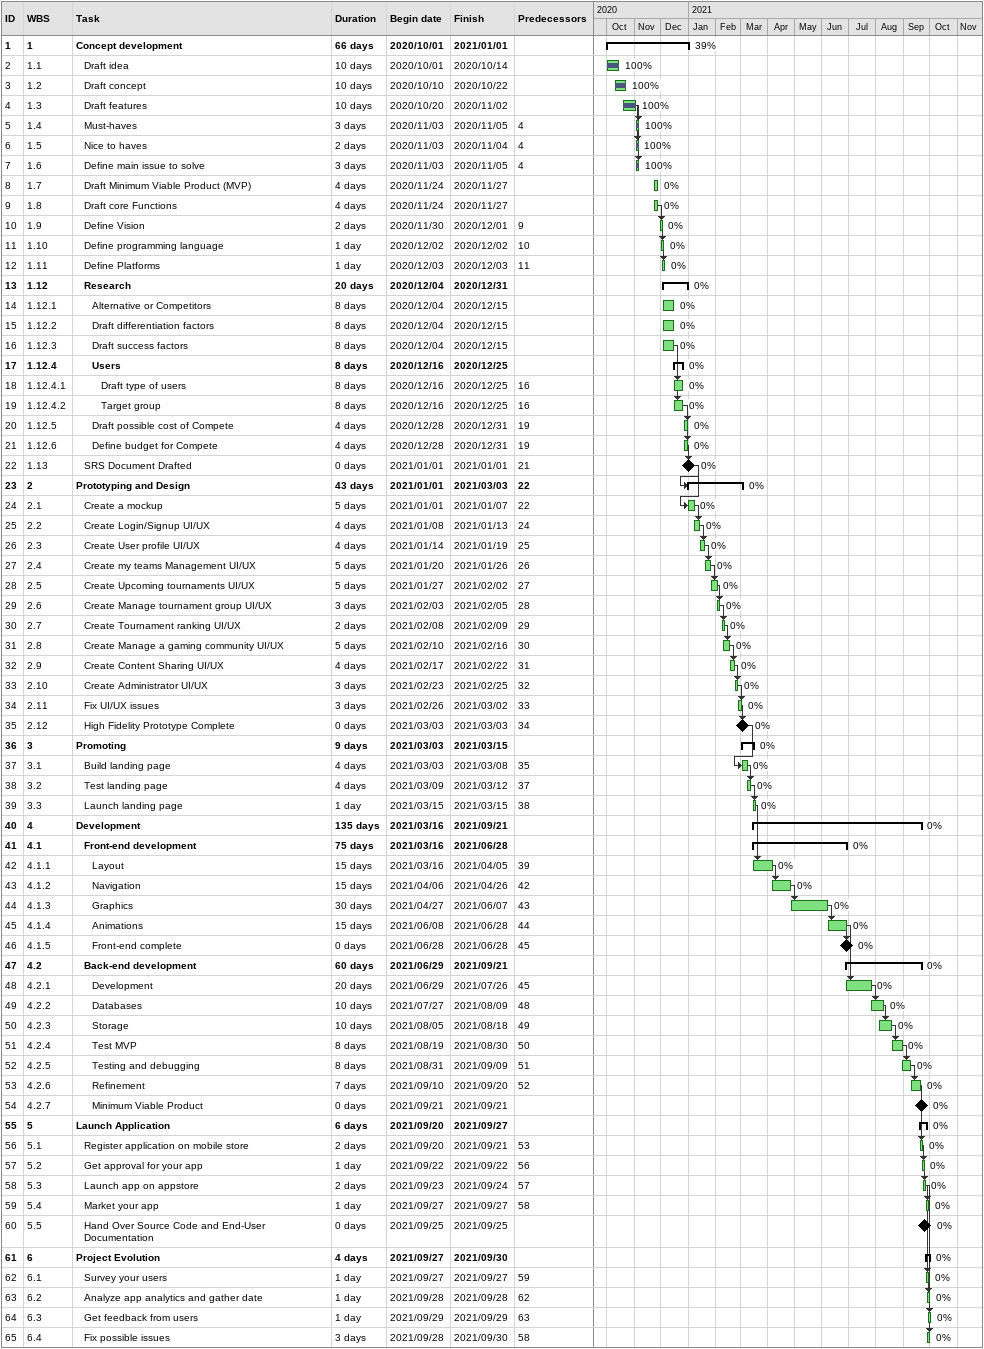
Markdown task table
| ID | WBS | Task | Duration | Start | Finish | Predecessors | % complete |
|---|---|---|---|---|---|---|---|
| 1 | 1 | **Concept development** | 66d | 2020-10-01 | 2021-01-01 |  | 39 |
| 2 | 1.1 | Draft idea | 10d | 2020-10-01 | 2020-10-14 |  | 100 |
| 3 | 1.2 | Draft concept | 10d | 2020-10-10 | 2020-10-22 |  | 100 |
| 4 | 1.3 | Draft features | 10d | 2020-10-20 | 2020-11-02 |  | 100 |
| 5 | 1.4 | Must-haves | 3d | 2020-11-03 | 2020-11-05 | 4 | 100 |
| 6 | 1.5 | Nice to haves | 2d | 2020-11-03 | 2020-11-04 | 4 | 100 |
| 7 | 1.6 | Define main issue to solve | 3d | 2020-11-03 | 2020-11-05 | 4 | 100 |
| 8 | 1.7 | Draft Minimum Viable Product (MVP) | 4d | 2020-11-24 | 2020-11-27 |  | 0 |
| 9 | 1.8 | Draft core Functions | 4d | 2020-11-24 | 2020-11-27 |  | 0 |
| 10 | 1.9 | Define Vision | 2d | 2020-11-30 | 2020-12-01 | 9 | 0 |
| 11 | 1.10 | Define programming language | 1d | 2020-12-02 | 2020-12-02 | 10 | 0 |
| 12 | 1.11 | Define Platforms | 1d | 2020-12-03 | 2020-12-03 | 11 | 0 |
| 13 | 1.12 | **Research** | 20d | 2020-12-04 | 2020-12-31 |  | 0 |
| 14 | 1.12.1 | Alternative or Competitors | 8d | 2020-12-04 | 2020-12-15 |  | 0 |
| 15 | 1.12.2 | Draft differentiation factors | 8d | 2020-12-04 | 2020-12-15 |  | 0 |
| 16 | 1.12.3 | Draft success factors | 8d | 2020-12-04 | 2020-12-15 |  | 0 |
| 17 | 1.12.4 | **Users** | 8d | 2020-12-16 | 2020-12-25 |  | 0 |
| 18 | 1.12.4.1 | Draft type of users | 8d | 2020-12-16 | 2020-12-25 | 16 | 0 |
| 19 | 1.12.4.2 | Target group | 8d | 2020-12-16 | 2020-12-25 | 16 | 0 |
| 20 | 1.12.5 | Draft possible cost of Compete | 4d | 2020-12-28 | 2020-12-31 | 19 | 0 |
| 21 | 1.12.6 | Define budget for Compete | 4d | 2020-12-28 | 2020-12-31 | 19 | 0 |
| 22 | 1.13 | SRS Document Drafted | 0d | 2021-01-01 | 2021-01-01 | 21 | 0 |
| 23 | 2 | **Prototyping and Design** | 43d | 2021-01-01 | 2021-03-03 | 22 | 0 |
| 24 | 2.1 | Create a mockup | 5d | 2021-01-01 | 2021-01-07 | 22 | 0 |
| 25 | 2.2 | Create Login/Signup UI/UX | 4d | 2021-01-08 | 2021-01-13 | 24 | 0 |
| 26 | 2.3 | Create User profile UI/UX | 4d | 2021-01-14 | 2021-01-19 | 25 | 0 |
| 27 | 2.4 | Create my teams Management UI/UX | 5d | 2021-01-20 | 2021-01-26 | 26 | 0 |
| 28 | 2.5 | Create Upcoming tournaments UI/UX | 5d | 2021-01-27 | 2021-02-02 | 27 | 0 |
| 29 | 2.6 | Create Manage tournament group UI/UX | 3d | 2021-02-03 | 2021-02-05 | 28 | 0 |
| 30 | 2.7 | Create Tournament ranking UI/UX | 2d | 2021-02-08 | 2021-02-09 | 29 | 0 |
| 31 | 2.8 | Create Manage a gaming community UI/UX | 5d | 2021-02-10 | 2021-02-16 | 30 | 0 |
| 32 | 2.9 | Create Content Sharing UI/UX | 4d | 2021-02-17 | 2021-02-22 | 31 | 0 |
| 33 | 2.10 | Create Administrator UI/UX | 3d | 2021-02-23 | 2021-02-25 | 32 | 0 |
| 34 | 2.11 | Fix UI/UX issues | 3d | 2021-02-26 | 2021-03-02 | 33 | 0 |
| 35 | 2.12 | High Fidelity Prototype Complete | 0d | 2021-03-03 | 2021-03-03 | 34 | 0 |
| 36 | 3 | **Promoting** | 9d | 2021-03-03 | 2021-03-15 |  | 0 |
| 37 | 3.1 | Build landing page | 4d | 2021-03-03 | 2021-03-08 | 35 | 0 |
| 38 | 3.2 | Test landing page | 4d | 2021-03-09 | 2021-03-12 | 37 | 0 |
| 39 | 3.3 | Launch landing page | 1d | 2021-03-15 | 2021-03-15 | 38 | 0 |
| 40 | 4 | **Development** | 135d | 2021-03-16 | 2021-09-21 |  | 0 |
| 41 | 4.1 | **Front-end development** | 75d | 2021-03-16 | 2021-06-28 |  | 0 |
| 42 | 4.1.1 | Layout | 15d | 2021-03-16 | 2021-04-05 | 39 | 0 |
| 43 | 4.1.2 | Navigation | 15d | 2021-04-06 | 2021-04-26 | 42 | 0 |
| 44 | 4.1.3 | Graphics | 30d | 2021-04-27 | 2021-06-07 | 43 | 0 |
| 45 | 4.1.4 | Animations | 15d | 2021-06-08 | 2021-06-28 | 44 | 0 |
| 46 | 4.1.5 | Front-end complete | 0d | 2021-06-28 | 2021-06-28 | 45 | 0 |
| 47 | 4.2 | **Back-end development** | 60d | 2021-06-29 | 2021-09-21 |  | 0 |
| 48 | 4.2.1 | Development | 20d | 2021-06-29 | 2021-07-26 | 45 | 0 |
| 49 | 4.2.2 | Databases | 10d | 2021-07-27 | 2021-08-09 | 48 | 0 |
| 50 | 4.2.3 | Storage | 10d | 2021-08-05 | 2021-08-18 | 49 | 0 |
| 51 | 4.2.4 | Test MVP | 8d | 2021-08-19 | 2021-08-30 | 50 | 0 |
| 52 | 4.2.5 | Testing and debugging | 8d | 2021-08-31 | 2021-09-09 | 51 | 0 |
| 53 | 4.2.6 | Refinement | 7d | 2021-09-10 | 2021-09-20 | 52 | 0 |
| 54 | 4.2.7 | Minimum Viable Product | 0d | 2021-09-21 | 2021-09-21 |  | 0 |
| 55 | 5 | **Launch Application** | 6d | 2021-09-20 | 2021-09-27 |  | 0 |
| 56 | 5.1 | Register application on mobile store | 2d | 2021-09-20 | 2021-09-21 | 53 | 0 |
| 57 | 5.2 | Get approval for your app | 1d | 2021-09-22 | 2021-09-22 | 56 | 0 |
| 58 | 5.3 | Launch app on appstore | 2d | 2021-09-23 | 2021-09-24 | 57 | 0 |
| 59 | 5.4 | Market your app | 1d | 2021-09-27 | 2021-09-27 | 58 | 0 |
| 60 | 5.5 | Hand Over Source Code and End-User Documentation | 0d | 2021-09-25 | 2021-09-25 |  | 0 |
| 61 | 6 | **Project Evolution** | 4d | 2021-09-27 | 2021-09-30 |  | 0 |
| 62 | 6.1 | Survey your users | 1d | 2021-09-27 | 2021-09-27 | 59 | 0 |
| 63 | 6.2 | Analyze app analytics and gather date | 1d | 2021-09-28 | 2021-09-28 | 62 | 0 |
| 64 | 6.3 | Get feedback from users | 1d | 2021-09-29 | 2021-09-29 | 63 | 0 |
| 65 | 6.4 | Fix possible issues | 3d | 2021-09-28 | 2021-09-30 | 58 | 0 |
